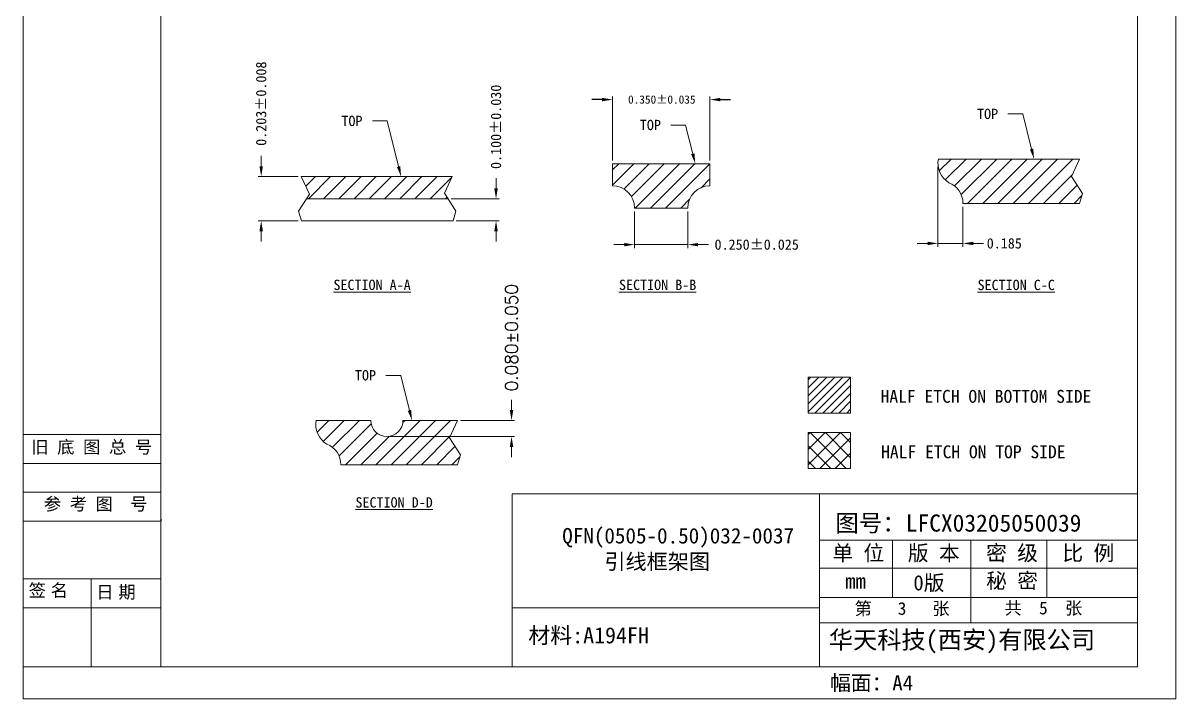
# Model space of a CAD drawing. Extents: x -6879 to 1236, y -1283 to -95.
# Drawn here: x -6629.74 to -6616.34, y -1065.14 to -1057.28 of the extents above; entities that cross this region are included whole.
import ezdxf
from ezdxf.enums import TextEntityAlignment as Align

# ---------------------------------------------------------------- set-up
doc = ezdxf.new("R2010")
doc.units = 0
doc.header["$LTSCALE"] = 5
doc.header["$MEASUREMENT"] = 0
doc.header["$PDMODE"] = 3
doc.linetypes.add('0', pattern=[0])
doc.layers.get('Defpoints').update_dxf_attribs({"linetype": 'CONTINUOUS'})
for name, color, linetype in [('1', 7, 'CONTINUOUS'), ('\\M+5B1EA\\M+5D7A2', 4, '0'), ('\\M+5CDBC\\M+5B2E31\\M+5CAB5\\M+5CCE5', 7, 'CONTINUOUS')]:
    doc.layers.add(name, color=color, linetype=linetype)
doc.layers.add('ETCH', color=4, linetype='CONTINUOUS', lineweight=15)
doc.styles.add('\\M+5CBCE\\M+5CCE5', font='SimSun.ttf')
doc.styles.add('SIMPLEX', font='SIMPLEX')
doc.dimstyles.get("Standard").update_dxf_attribs({"dimscale": 0.12, "dimtxt": 1, "dimasz": 1, "dimexe": 0.3, "dimexo": 0.3, "dimgap": 0.3, "dimtad": 0, "dimdec": 3, "dimzin": 0, "dimdsep": 46, "dimtxsty": 'SIMPLEX', "dimcen": 0.5, "dimclrd": 256, "dimclre": 256, "dimclrt": 256, "dimadec": 0, "dimazin": 0, "dimtfac": 1, "dimtdec": 3, "dimtofl": 0, "dimtmove": 0, "dimatfit": 0, "dimfxl": 0, "dimtolj": 1, "dimtzin": 0, "dimlwd": -1, "dimlwe": -1, "dimarcsym": 0})

# ---------------------------------------------------------------- blocks, each defined once
blk = doc.blocks.new('*D47')
at = {"layer": '\\M+5B1EA\\M+5D7A2', "linetype": 'Continuous', "lineweight": 5}
for p, q in [((-6624.062, -1061.778), (-6624.062, -1061.658)), ((-6624.654, -1061.898), (-6624.026, -1061.898)), ((-6625.474, -1062.085), (-6624.026, -1062.085)), ((-6624.062, -1062.205), (-6624.062, -1062.325))]:
    blk.add_line(p, q, dxfattribs=at)
at = {"layer": '\\M+5B1EA\\M+5D7A2'}
for points in [[(-6624.082, -1061.778), (-6624.042, -1061.778), (-6624.062, -1061.898)], [(-6624.042, -1062.205), (-6624.082, -1062.205), (-6624.062, -1062.085)]]:
    blk.add_solid(points, dxfattribs=at)
at = {"layer": 'Defpoints', "color": 0}
for p in [(-6624.69, -1061.898), (-6624.062, -1061.898), (-6625.51, -1062.085)]:
    blk.add_point(p, dxfattribs=at)
at = {"layer": '\\M+5B1EA\\M+5D7A2', "lineweight": 5, "insert": (-6624.062, -1060.936), "char_height": 0.144, "attachment_point": 5, "rotation": 90, "style": 'SIMPLEX'}
blk.add_mtext('\\A1;0.080%%P0.050', dxfattribs=at)
blk = doc.blocks.new('*D76')
at = {"layer": '\\M+5B1EA\\M+5D7A2', "color": 1, "linetype": 'Continuous'}
for p, q in [((-6623.009, -1058.169), (-6623.129, -1058.169)), ((-6621.636, -1058.169), (-6621.516, -1058.169))]:
    blk.add_line(p, q, dxfattribs=at)
at = {"layer": '\\M+5B1EA\\M+5D7A2', "color": 1, "linetype": 'Continuous', "lineweight": 5}
for p, q in [((-6622.889, -1058.878), (-6622.889, -1058.133)), ((-6621.756, -1058.878), (-6621.756, -1058.133))]:
    blk.add_line(p, q, dxfattribs=at)
at = {"layer": '\\M+5B1EA\\M+5D7A2', "color": 1}
for points in [[(-6623.009, -1058.189), (-6623.009, -1058.149), (-6622.889, -1058.169)], [(-6621.636, -1058.149), (-6621.636, -1058.189), (-6621.756, -1058.169)]]:
    blk.add_solid(points, dxfattribs=at)
at = {"layer": 'Defpoints', "color": 0}
for p in [(-6621.756, -1058.169), (-6622.889, -1058.914), (-6621.756, -1058.914)]:
    blk.add_point(p, dxfattribs=at)
at = {"layer": '\\M+5B1EA\\M+5D7A2', "color": 1, "lineweight": 5, "insert": (-6622.316, -1058.169), "char_height": 0.096, "attachment_point": 5, "style": '\\M+5CBCE\\M+5CCE5'}
blk.add_mtext('\\A1;0.350%%p0.035', dxfattribs=at)

msp = doc.modelspace()

# ---------------------------------------------------------------- hatches: boundary and pattern name
at = {"layer": 'ETCH', "lineweight": 5}
h = msp.add_hatch(dxfattribs=at)
h.set_pattern_fill('ANSI31', color=256, style=0)
h.set_pattern_definition([(45, (-6621.80198, -1052.69082), (-0.0883883, 0.0883883), [])])
h.paths.add_polyline_path([(-6617.4616, -1058.8597), (-6619.1023, -1058.8597, 0.3144392), (-6618.9801, -1059.135, -0.3087639), (-6618.8164, -1059.3749), (-6617.4619, -1059.3749), (-6617.428, -1059.2601), (-6617.5557, -1059.0633)])
h = msp.add_hatch(dxfattribs=at)
h.set_pattern_fill('ANSI31', color=256, style=0)
h.set_pattern_definition([(45, (-6622.83484, -1052.74505), (-0.0883883, 0.0883883), [])])
h.paths.add_polyline_path([(-6622.8892, -1058.9143), (-6622.8892, -1059.1719, -0.4142136), (-6622.6316, -1059.4294), (-6622.0134, -1059.4294, -0.4142136), (-6621.7559, -1059.1719), (-6621.7559, -1058.9143)])
h = msp.add_hatch(dxfattribs=at)
h.set_pattern_fill('ANSI31', color=256, style=0)
h.set_pattern_definition([(45, (-6623.53047, -1052.89464), (-0.0883883, 0.0883883), [])])
h.paths.add_polyline_path([(-6624.7532, -1059.0638), (-6626.5045, -1059.0638), (-6626.4103, -1059.2674), (-6626.4454, -1059.3214), (-6624.8001, -1059.3214), (-6624.8423, -1059.2564)])
h = msp.add_hatch(dxfattribs=at)
h.set_pattern_fill('ANSI31', color=256, scale=0.52272, style=0)
h.set_pattern_definition([(45, (-6594.245517, -1026.74211), (-0.04620236, 0.04620236), [])])
h.paths.add_polyline_path([(-6620.1237, -1061.3955), (-6620.6139, -1061.3955), (-6620.6139, -1061.8121), (-6620.1237, -1061.8121)])
h = msp.add_hatch(dxfattribs=at)
h.set_pattern_fill('ANSI31', color=256, style=0)
h.set_pattern_definition([(45, (-6629.03019, -1055.72888), (-0.0883883, 0.0883883), [])])
edge = h.paths.add_edge_path()
edge.add_line((-6625.6968, -1061.8978), (-6626.3305, -1061.8978))
edge.add_arc((-6626.0722, -1061.9479), 0.2632, 169.03409, 238.85486)
edge.add_arc((-6626.3021, -1062.413), 0.2576, 0, 68.6352, ccw=False)
edge.add_line((-6626.0446, -1062.413), (-6624.6901, -1062.413))
edge.add_line((-6624.6901, -1062.413), (-6624.6562, -1062.2982))
edge.add_line((-6624.6562, -1062.2982), (-6624.7839, -1062.1014))
edge.add_line((-6624.7839, -1062.1014), (-6624.6898, -1061.8978))
edge.add_line((-6624.6898, -1061.8978), (-6625.323, -1061.8978))
edge.add_arc((-6625.5099, -1061.8978), 0.1869, 180, 360, ccw=False)
h = msp.add_hatch(dxfattribs=at)
h.set_pattern_fill('ANSI37', color=6, style=0)
h.set_pattern_definition([(45, (118.66498, -97.89904), (-0.0883883476, 0.0883883476), []), (135, (118.66498, -97.89904), (-0.0883883476, -0.0883883476), [])])
h.paths.add_polyline_path([(-6620.1237, -1062.0401), (-6620.6139, -1062.0401), (-6620.6139, -1062.4567), (-6620.1237, -1062.4567)])

# ---------------------------------------------------------------- linework, layer by layer
at = {"layer": '1', "lineweight": 5}
for p, q in [((-6619.1017, -1058.8597, -0.0476), (-6617.4616, -1058.8597, -0.0476)), ((-6617.4616, -1058.8597, -0.0476), (-6617.5557, -1059.0633, -0.0476)), ((-6622.8892, -1059.1719, -0.0476), (-6622.8892, -1058.9143, -0.0476)), ((-6621.7559, -1058.9143, -0.0476), (-6622.8892, -1058.9143, -0.0476)), ((-6621.7559, -1059.1719, -0.0476), (-6621.7559, -1058.9143, -0.0476)), ((-6626.5045, -1059.0638, -0.0476), (-6624.7532, -1059.0638, -0.0476)), ((-6626.5045, -1059.0638, -0.0476), (-6626.4103, -1059.2674, -0.0476)), ((-6624.7532, -1059.0638, -0.0476), (-6624.8423, -1059.2564, -0.0476)), ((-6617.5557, -1059.0633, -0.0476), (-6617.428, -1059.2601, -0.0476)), ((-6626.4103, -1059.2674, -0.0476), (-6626.4454, -1059.3214, -0.0476)), ((-6624.8423, -1059.2564, -0.0476), (-6624.8001, -1059.3214, -0.0476)), ((-6617.428, -1059.2601, -0.0476), (-6617.4619, -1059.3749, -0.0476)), ((-6626.4454, -1059.3214, -0.0476), (-6626.5381, -1059.4642, -0.0476)), ((-6624.8001, -1059.3214, -0.0476), (-6626.4454, -1059.3214, -0.0476)), ((-6624.8001, -1059.3214, -0.0476), (-6624.7074, -1059.4642, -0.0476)), ((-6622.6316, -1059.4294, -0.0476), (-6622.0134, -1059.4294, -0.0476)), ((-6617.4616, -1059.3749, -0.0476), (-6618.8164, -1059.3749, -0.0476)), ((-6626.5381, -1059.4642, -0.0476), (-6626.5042, -1059.579, -0.0476)), ((-6626.5042, -1059.579, -0.0476), (-6624.741, -1059.579, -0.0476)), ((-6624.7074, -1059.4642, -0.0476), (-6624.7413, -1059.579, -0.0476)), ((-6626.3299, -1061.8978, -0.0291), (-6625.6968, -1061.8978, -0.0291)), ((-6625.323, -1061.8978, -0.0291), (-6624.6898, -1061.8978, -0.0291)), ((-6624.6898, -1061.8978, -0.0291), (-6624.7839, -1062.1014, -0.0291)), ((-6624.7839, -1062.1014, -0.0291), (-6624.6562, -1062.2982, -0.0291)), ((-6624.6562, -1062.2982, -0.0291), (-6624.6901, -1062.413, -0.0291)), ((-6624.6898, -1062.413, -0.0291), (-6626.0446, -1062.413, -0.0291))]:
    msp.add_line(p, q, dxfattribs=at)
at = {"layer": '1', "color": 7, "lineweight": 5}
for p, q in [((-6620.6139, -1061.3955, -0.0291), (-6620.6139, -1061.8121, -0.0291)), ((-6620.1237, -1061.3955, -0.0291), (-6620.6139, -1061.3955, -0.0291)), ((-6620.1237, -1061.8121, -0.0291), (-6620.1237, -1061.3955, -0.0291)), ((-6620.6139, -1061.8121, -0.0291), (-6620.1237, -1061.8121, -0.0291)), ((-6620.6139, -1062.0401, -0.0291), (-6620.6139, -1062.4567, -0.0291)), ((-6620.1237, -1062.0401, -0.0291), (-6620.6139, -1062.0401, -0.0291)), ((-6620.1237, -1062.4567, -0.0291), (-6620.1237, -1062.0401, -0.0291)), ((-6620.6139, -1062.4567, -0.0291), (-6620.1237, -1062.4567, -0.0291))]:
    msp.add_line(p, q, dxfattribs=at)
at = {"layer": '1', "lineweight": 5}
for centre, radius, start, end in [((-6618.844, -1058.9098, -0.0476), 0.2632, 168.33, 238.85486), ((-6622.8892, -1059.4294, -0.0476), 0.2576, 0, 90), ((-6621.7559, -1059.4294, -0.0476), 0.2576, 90, 180), ((-6619.0739, -1059.3749, -0.0476), 0.2576, 0, 68.6352), ((-6626.0722, -1061.9479, -0.0291), 0.2632, 168.33, 238.85486), ((-6625.5099, -1061.8978, -0.0291), 0.1869, 180, 0), ((-6626.3021, -1062.413, -0.0291), 0.2576, 0, 68.6352)]:
    msp.add_arc(centre, radius, start, end, dxfattribs=at)
at = {"layer": '\\M+5B1EA\\M+5D7A2', "lineweight": 5}
for p, q in [((-6618.1215, -1058.3362, -0.0476), (-6618.2938, -1058.3362, -0.0476)), ((-6618.0195, -1058.7433, -0.0476), (-6618.1215, -1058.3362, -0.0476)), ((-6625.5068, -1058.4174, -0.0476), (-6625.6792, -1058.4174, -0.0476)), ((-6625.3741, -1058.9474, -0.0476), (-6625.5068, -1058.4174, -0.0476)), ((-6622.0393, -1058.465, -0.0476), (-6622.2117, -1058.465, -0.0476)), ((-6621.9559, -1058.7979, -0.0476), (-6622.0393, -1058.465, -0.0476)), ((-6626.9707, -1058.9438, -0.0476), (-6626.9707, -1058.8238, -0.0476)), ((-6619.1071, -1058.9498, -0.0476), (-6619.1071, -1059.8806, -0.0476)), ((-6626.5405, -1059.0638, -0.0476), (-6627.0067, -1059.0638, -0.0476)), ((-6624.2421, -1059.2014, -0.0476), (-6624.2421, -1059.0814, -0.0476)), ((-6624.7641, -1059.3214, -0.0476), (-6624.2061, -1059.3214, -0.0476)), ((-6618.8164, -1059.4149, -0.0476), (-6618.8164, -1059.8806, -0.0476)), ((-6626.5402, -1059.579, -0.0476), (-6627.0067, -1059.579, -0.0476)), ((-6624.7053, -1059.579, -0.0476), (-6624.2061, -1059.579, -0.0476)), ((-6622.6316, -1059.4694, -0.0476), (-6622.6316, -1059.8948, -0.0476)), ((-6622.0134, -1059.4694, -0.0476), (-6622.0134, -1059.8948, -0.0476)), ((-6626.9707, -1059.699, -0.0476), (-6626.9707, -1059.819, -0.0476)), ((-6624.2421, -1059.699, -0.0476), (-6624.2421, -1059.819, -0.0476)), ((-6619.2271, -1059.8406, -0.0476), (-6619.3471, -1059.8406, -0.0476)), ((-6619.1071, -1059.8406, -0.0476), (-6618.8164, -1059.8406, -0.0476)), ((-6618.6964, -1059.8406, -0.0476), (-6618.5764, -1059.8406, -0.0476)), ((-6622.7516, -1059.8548, -0.0476), (-6622.8716, -1059.8548, -0.0476)), ((-6622.6316, -1059.8548, -0.0476), (-6622.0134, -1059.8548, -0.0476)), ((-6621.8934, -1059.8548, -0.0476), (-6621.7734, -1059.8548, -0.0476)), ((-6625.3497, -1061.3742, -0.0291), (-6625.522, -1061.3742, -0.0291)), ((-6625.2477, -1061.7814, -0.0291), (-6625.3497, -1061.3742, -0.0291))]:
    msp.add_line(p, q, dxfattribs=at)
for points in [[(-6618.0001, -1058.7385, -0.0476), (-6617.9903, -1058.8597, -0.0476), (-6618.0389, -1058.7482, -0.0476)], [(-6621.9365, -1058.793, -0.0476), (-6621.9268, -1058.9143, -0.0476), (-6621.9753, -1058.8027, -0.0476)], [(-6626.9907, -1058.9438, -0.0476), (-6626.9507, -1058.9438, -0.0476), (-6626.9707, -1059.0638, -0.0476)], [(-6625.3547, -1058.9426, -0.0476), (-6625.3449, -1059.0638, -0.0476), (-6625.3935, -1058.9523, -0.0476)], [(-6624.2621, -1059.2014, -0.0476), (-6624.2221, -1059.2014, -0.0476), (-6624.2421, -1059.3214, -0.0476)], [(-6626.9907, -1059.699, -0.0476), (-6626.9507, -1059.699, -0.0476), (-6626.9707, -1059.579, -0.0476)], [(-6624.2621, -1059.699, -0.0476), (-6624.2221, -1059.699, -0.0476), (-6624.2421, -1059.579, -0.0476)], [(-6622.7516, -1059.8348, -0.0476), (-6622.7516, -1059.8748, -0.0476), (-6622.6316, -1059.8548, -0.0476)], [(-6621.8934, -1059.8348, -0.0476), (-6621.8934, -1059.8748, -0.0476), (-6622.0134, -1059.8548, -0.0476)], [(-6619.2271, -1059.8206, -0.0476), (-6619.2271, -1059.8606, -0.0476), (-6619.1071, -1059.8406, -0.0476)], [(-6618.6964, -1059.8206, -0.0476), (-6618.6964, -1059.8606, -0.0476), (-6618.8164, -1059.8406, -0.0476)], [(-6625.2283, -1061.7765, -0.0291), (-6625.2185, -1061.8978, -0.0291), (-6625.2671, -1061.7863, -0.0291)]]:
    msp.add_solid(points, dxfattribs=at)
at = {"layer": '\\M+5CDBC\\M+5B2E31\\M+5CAB5\\M+5CCE5', "lineweight": 5}
for p, q in [((-6628.1367, -1062.0626, -0.0291), (-6629.7376, -1062.0626, -0.0291)), ((-6628.1367, -1062.3978, -0.0291), (-6629.7376, -1062.3978, -0.0291)), ((-6628.1367, -1062.733, -0.0291), (-6629.7376, -1062.733, -0.0291)), ((-6624.054, -1064.7603, -0.0291), (-6624.054, -1062.7499, -0.0291)), ((-6624.054, -1062.7499, -0.0291), (-6616.788, -1062.7499, -0.0291)), ((-6620.4818, -1062.7499, -0.0291), (-6620.4818, -1064.7603, -0.0291)), ((-6628.1284, -1063.0507, -0.0291), (-6628.1284, -1063.0606, -0.0291)), ((-6628.1367, -1063.0682, -0.0291), (-6629.7376, -1063.0682, -0.0291)), ((-6620.4818, -1063.2879, -0.0291), (-6616.788, -1063.2879, -0.0291)), ((-6619.6367, -1063.2947, -0.0291), (-6619.6367, -1063.9559, -0.0291)), ((-6618.727, -1063.2947, -0.0291), (-6618.727, -1064.2501, -0.0291)), ((-6617.841, -1063.2947, -0.0291), (-6617.841, -1063.9559, -0.0291)), ((-6620.4818, -1063.6166, -0.0291), (-6616.788, -1063.6166, -0.0291)), ((-6629.7376, -1063.738, -0.0291), (-6628.1367, -1063.7387, -0.0291)), ((-6628.9458, -1063.738, -0.0291), (-6628.9458, -1064.7534, -0.0291)), ((-6628.9458, -1064.7534, -0.0291), (-6628.9458, -1063.748, -0.0291)), ((-6620.4818, -1063.9559, -0.0291), (-6616.788, -1063.9559, -0.0291)), ((-6628.1367, -1064.0746, -0.0291), (-6629.7376, -1064.0746, -0.0291)), ((-6620.4818, -1064.0746, -0.0291), (-6624.054, -1064.0746, -0.0291)), ((-6620.4818, -1064.2501, -0.0291), (-6616.788, -1064.2501, -0.0291)), ((-6628.1377, -1064.7613, -0.0291), (-6629.733, -1064.7613, -0.0291))]:
    msp.add_line(p, q, dxfattribs=at)
at = {"layer": '\\M+5CDBC\\M+5B2E31\\M+5CAB5\\M+5CCE5', "lineweight": 5, "elevation": -0.0291}
for points in [[(-6629.7376, -1046.5337), (-6616.3421, -1046.5337), (-6616.3421, -1065.1351), (-6629.7376, -1065.1351)], [(-6628.1367, -1046.9108), (-6616.788, -1046.9108), (-6616.788, -1064.7603), (-6628.1367, -1064.7603)]]:
    msp.add_lwpolyline(points, close=True, dxfattribs=at)

# ---------------------------------------------------------------- texts
at = {"layer": '\\M+5B1EA\\M+5D7A2', "lineweight": 5, "style": '\\M+5CBCE\\M+5CCE5'}
for s, p in [('HALF ETCH ON BOTTOM SIDE', (-6617.325, -1061.6182, -0.0701)), ('HALF ETCH ON TOP SIDE', (-6617.6247, -1062.2628, -0.0701))]:
    msp.add_text(s, height=0.15, dxfattribs=at).set_placement(p, align=Align.MIDDLE_RIGHT)
at = {"layer": '\\M+5B1EA\\M+5D7A2', "lineweight": 5, "char_height": 0.12, "attachment_point": 5, "rotation": 90, "style": '\\M+5CBCE\\M+5CCE5'}
for s, insert in [('\\A1;0.203±0.008', (-6626.9707, -1058.2164, -0.0476)), ('0.100±0.030', (-6624.2421, -1058.4854, -0.0476))]:
    msp.add_mtext(s, dxfattribs=dict(at, insert=insert))
at = {"layer": '\\M+5B1EA\\M+5D7A2', "lineweight": 5, "char_height": 0.12, "attachment_point": 5, "style": '\\M+5CBCE\\M+5CCE5'}
for s, insert in [('TOP', (-6625.9161, -1058.4174, -0.0476)), ('TOP', (-6618.5307, -1058.3362, -0.0476)), ('TOP', (-6622.4486, -1058.465, -0.0476)), ('\\A1;0.250±0.025', (-6621.2134, -1059.8548, -0.0476)), ('\\A1;0.185', (-6618.3364, -1059.8406, -0.0476)), ('{\\LSECTION A-A}', (-6625.6824, -1060.3232, -0.0476)), ('{\\LSECTION B-B}', (-6622.3645, -1060.3232, -0.0476)), ('{\\LSECTION C-C}', (-6618.1982, -1060.3241, -0.0476)), ('TOP', (-6625.759, -1061.3742, -0.0291)), ('{\\LSECTION D-D}', (-6625.4264, -1062.8517, -0.0291))]:
    msp.add_mtext(s, dxfattribs=dict(at, insert=insert))
at = {"layer": '\\M+5CDBC\\M+5B2E31\\M+5CAB5\\M+5CCE5', "lineweight": 5, "style": '\\M+5CBCE\\M+5CCE5'}
for s, height, p in [('\\M+5CDBC\\M+5BAC5\\M+5A3BALFCX03205050039', 0.2, (-6620.2992, -1063.1906, -0.0225)), ('\\M+5B5A5 \\M+5CEBB', 0.176777, (-6620.3337, -1063.5268, -0.0291)), ('\\M+5B0E6 \\M+5B1BE', 0.176777, (-6619.4569, -1063.5268, -0.0291)), ('\\M+5C3DC \\M+5BCB6', 0.176777, (-6618.5473, -1063.5268, -0.0291)), ('\\M+5B1C8 \\M+5C0FD', 0.176777, (-6617.6613, -1063.5268, -0.0291)), ('mm', 0.17678, (-6620.1849, -1063.8534, -0.0291)), ('0\\M+5B0E6', 0.17678, (-6619.3927, -1063.8733, -0.0291)), ('\\M+5C3D8 \\M+5C3DC', 0.176777, (-6618.5473, -1063.8496, -0.0291)), ('\\M+5B7F9\\M+5C3E6\\M+5A3BAA4', 0.176777, (-6620.3607, -1065.0369, -0.0291))]:
    msp.add_text(s, height=height, dxfattribs=at).set_placement(p)
at = {"layer": '\\M+5CDBC\\M+5B2E31\\M+5CAB5\\M+5CCE5', "lineweight": 5, "attachment_point": 1, "style": '\\M+5CBCE\\M+5CCE5'}
for s, insert, char_height in [('{\\fSimSun|b0|i0|c134|p2;旧 底 图 总 号}', (-6629.642, -1062.1332, -0.0291), 0.147314), ('{\\fSimSun|b0|i0|c134|p2;参 考 图  号}', (-6629.4971, -1062.7951, -0.0291), 0.147314), ('{\\fￋￎￌﾣﾤ|b0|i0|c134|p2; 签 名}', (-6629.7274, -1063.7995, -0.0291), 0.147314), ('{\\fￋￎￌﾣﾤ|b0|i0|c134|p2; 日 期}', (-6628.9399, -1063.8194, -0.0291), 0.147314), ('{\\fSimSun|b0|i0|c134|p2;第   3   张}', (-6620.0758, -1064.0099, -0.0291), 0.147314), ('共  5  张', (-6618.3335, -1064.0049, -0.0291), 0.14731), ('材料:A194FH', (-6623.8669, -1064.302, -0.0225), 0.18698), ('{\\fSimSun|b0|i0|c134|p2;华天科技(西安)有限公司}', (-6620.3753, -1064.3448, -0.0291), 0.20624)]:
    msp.add_mtext(s, dxfattribs=dict(at, insert=insert, char_height=char_height))
at = {"layer": '\\M+5CDBC\\M+5B2E31\\M+5CAB5\\M+5CCE5', "lineweight": 5, "insert": (-6623.7179, -1063.1483, -0.0225), "char_height": 0.18, "width": 3.803132, "attachment_point": 1, "style": '\\M+5CBCE\\M+5CCE5'}
msp.add_mtext('  QFN(0505-0.50)032-0037   \\P      引线框架图', dxfattribs=at)

# ---------------------------------------------------------------- dimensions: what is measured, and where the dimension line sits
at = {"layer": '\\M+5B1EA\\M+5D7A2', "color": 1, "lineweight": 5}
dim = msp.add_linear_dim(base=(-6621.7559, -1058.1689), p1=(-6622.8892, -1058.9143, -0.0476), p2=(-6621.7559, -1058.9143, -0.0476), dimstyle='Standard', override={"dimtxt": 0.8, "dimlfac": 0.309, "dimpost": '', "dimtxsty": '\\M+5CBCE\\M+5CCE5', "dimclrd": 1, "dimclre": 1, "dimclrt": 1, "dimtol": 1, "dimtp": 0.035, "dimtm": 0.035, "dimtfillclr": 256, "dimlwe": 5, "dimarcsym": 2}, dxfattribs=at)
dim.commit()
dim.dimension.update_dxf_attribs({"geometry": '*D76', "text_midpoint": (-6622.3161, -1058.1689), "dimtype": 160})
at = {"layer": '\\M+5B1EA\\M+5D7A2', "lineweight": 5}
dim = msp.add_linear_dim(base=(-6624.0617, -1061.8978, -0.0291), p1=(-6625.5099, -1062.0847, -0.0291), p2=(-6624.6898, -1061.8978, -0.0291), angle=90, text='0.080%%P0.050', dimstyle='Standard', override={"dimtxt": 1.2, "dimtxsty": 'SIMPLEX', "dimtfillclr": 256, "dimlwd": 5, "dimlwe": 5, "dimarcsym": 2}, dxfattribs=at)
dim.commit()
dim.dimension.update_dxf_attribs({"geometry": '*D47', "text_midpoint": (-6624.0617, -1060.9361, -0.0291)})

doc.saveas('drawing.dxf')
